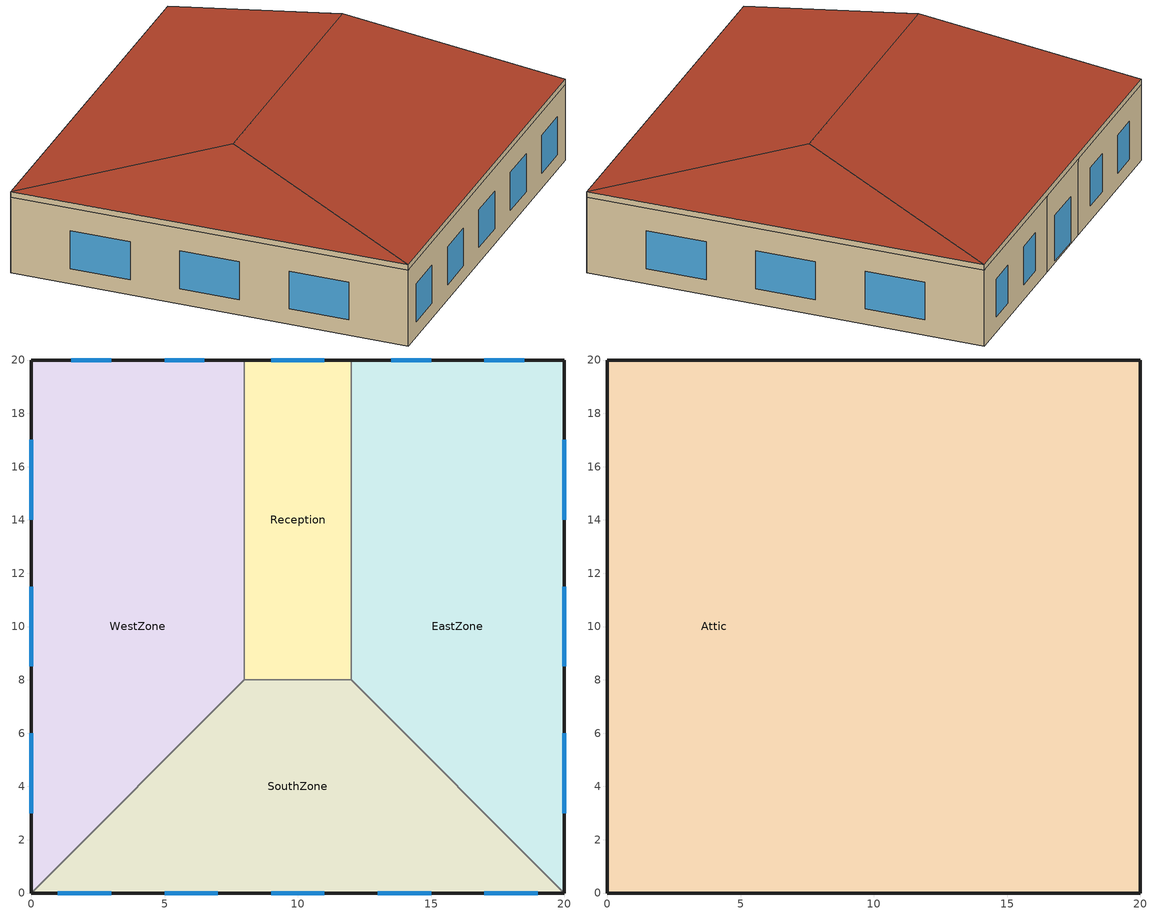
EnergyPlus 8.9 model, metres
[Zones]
WestZone
 floor ground (Solid ground floor): 8,20 8,8 0,0 0,20 z0
 wall outside (Cavity Wall): 8,20 0,20 0,0 z0:4
 wall to SouthZone (Internal partition): 0,0 8,8 z0:4
 wall to Reception (Internal partition): 8,8 8,20 z0:4
 window (Singe glazing): 6.5,20 5,20 / 3,20 1.5,20 / 0,17 0,14 / 0,6 0,3 / 0,11.5 0,8.5 z0.8:2.8
Reception
 floor ground (Solid ground floor): 12,20 12,8 8,8 8,20 z0
 wall outside (Cavity Wall): 12,20 8,20 z0:4
 wall to EastZone (Internal partition): 12,8 12,20 z0:4
 wall to SouthZone (Internal partition): 8,8 12,8 z0:4
 window (Singe glazing): 11,20 9,20 z0.1:2.5
EastZone
 floor ground (Solid ground floor): 20,20 20,0 12,8 12,20 z0
 wall outside (Cavity Wall): 20,0 20,20 12,20 z0:4
 wall to SouthZone (Internal partition): 12,8 20,0 z0:4
 window (Singe glazing): 18.5,20 17,20 / 15,20 13.5,20 / 20,3 20,6 / 20,14 20,17 / 20,8.5 20,11.5 z0.8:2.8
SouthZone
 floor ground (Solid ground floor): 12,8 20,0 0,0 8,8 z0
 wall outside (Cavity Wall): 0,0 20,0 z0:4
 window (Singe glazing): 1,0 3,0 / 17,0 19,0 / 9,0 11,0 / 13,0 15,0 / 5,0 7,0 z0.8:2.8
Attic
 floor to WestZone (Internal ceiling): 8,20 8,8 0,0 0,20 z4
 floor to EastZone (Internal ceiling): 20,20 20,0 12,8 12,20 z4
 floor to Reception (Internal ceiling): 12,20 12,8 8,8 8,20 z4
 floor to SouthZone (Internal ceiling): 12,8 20,0 0,0 8,8 z4
 wall outside (Cavity Wall): 0,20 0,0 20,0 20,20 0,20 z4:4.3
 roof outside (Pitched roof): 20,0,4.3 20,20,4.3 17,10,7.3; 0,20,4.3 0,0,4.3 3,10,7.3; 17,10,7.3 20,20,4.3 0,20,4.3 3,10,7.3; 3,10,7.3 0,0,4.3 20,0,4.3 17,10,7.3
[Building]
Office: North Axis {deg}=0; Terrain=Suburbs; Loads Convergence Tolerance Value=0.04; Temperature Convergence Tolerance Value {deltaC}=0.4; Solar Distribution=FullExterior; Maximum Number of Warmup Days=25; Minimum Number of Warmup Days=6
[Site:Location]
LONDON/GATWICK_GBR Design_Conditions: Latitude {deg}=51.15; Longitude {deg}=-0.18; Time Zone {hr}=0; Elevation {m}=62
[SizingPeriod:DesignDay] Day of Month=21; Dry-Bulb Temperature Range Modifier Type=DefaultMultipliers; Humidity Condition Type=Wetbulb; Barometric Pressure {Pa}=100582; Rain Indicator=No; Snow Indicator=No; Daylight Saving Time Indicator=No
Name | Month | Day Type | Maximum Dry-Bulb Temperature {C} | Daily Dry-Bulb Temperature Range {deltaC} | Wetbulb or DewPoint at Maximum Dry-Bulb {C} | Wind Speed {m/s} | Wind Direction {deg} | Solar Model Indicator | Sky Clearness | ASHRAE Clear Sky Optical Depth for Beam Irradiance (taub) | ASHRAE Clear Sky Optical Depth for Diffuse Irradiance (taud)
LONDON/GATWICK Ann Htg 99.6% Condns DB | 2 | WinterDesignDay | -4.6 | 0 | -4.6 | 1.5 | 80 | ASHRAEClearSky | 0
LONDON/GATWICK Ann Clg .4% Condns DB=>MWB | 7 | SummerDesignDay | 27.2 | 9.7 | 18.7 | 3.5 | 90 | ASHRAETau |  | 0.455 | 1.974
[Site:GroundTemperature:BuildingSurface]
14, 14, 14, 14, 14, 14, 14, 14, 14, 14, 14, 14
[Site:GroundReflectance]
0.2, 0.2, 0.2, 0.2, 0.2, 0.2, 0.2, 0.2, 0.2, 0.2, 0.2, 0.2
[Site:GroundReflectance:SnowModifier]
1, 1
[Material] Roughness=Rough; Thermal Absorptance=0.9
Name | Thickness {m} | Conductivity {W/m-K} | Density {kg/m3} | Specific Heat {J/kg-K} | Solar Absorptance | Visible Absorptance
50mm - Flooring screed | 0.05 | 0.41 | 1200 | 1000 | 0.73 | 0.73
100mm - Cast concrete | 0.1 | 1.35 | 2000 | 1000 | 0.6 | 0.6
25mm - Brick slips | 0.025 | 0.77 | 1700 | 1000 | 0.7 | 0.7
750mm - Clay underfloor | 0.75 | 1.5 | 1500 | 2085 | 0.6 | 0.6
105mm - Brick outer leaf | 0.105 | 0.77 | 1700 | 840 | 0.7 | 0.7
100mm - Concrete 1800 | 0.1 | 1.13 | 1800 | 1000 | 0.6 | 0.6
13mm - Plasterboard (wallboard) | 0.013 | 0.21 | 900 | 1000 | 0.6 | 0.6
100mm - Cast concrete (Dense) | 0.1 | 1.4 | 2100 | 840 | 0.6 | 0.6
25mm - Gypsum Plasterboard | 0.025 | 0.25 | 900 | 1000 | 0.5 | 0.5
12mm - Roof tile | 0.012 | 0.84 | 1900 | 800 | 0.6 | 0.6
16mm - Plywood sheathing | 0.016 | 0.13 | 500 | 1600 | 0.5 | 0.5
[Material:NoMass]
Air gap: Roughness=Rough; Thermal Resistance {m2-K/W}=0.15; Thermal Absorptance=0.9; Solar Absorptance=0.7; Visible Absorptance=0.7
[WindowMaterial:Glazing]
Generic Clear 4mm: Optical Data Type=SpectralAverage; Thickness {m}=0.004; Solar Transmittance at Normal Incidence=0.816; Front Side Solar Reflectance at Normal Incidence=0.075; Back Side Solar Reflectance at Normal Incidence=0.075; Visible Transmittance at Normal Incidence=0.892; Front Side Visible Reflectance at Normal Incidence=0.081; Back Side Visible Reflectance at Normal Incidence=0.081; Infrared Transmittance at Normal Incidence=0; Front Side Infrared Hemispherical Emissivity=0.84; Back Side Infrared Hemispherical Emissivity=0.84; Conductivity {W/m-K}=1; Dirt Correction Factor for Solar and Visible Transmittance=1; Solar Diffusing=No
[Construction]
Solid ground floor: 750mm - Clay underfloor, 25mm - Brick slips, 100mm - Cast concrete, 50mm - Flooring screed
Pitched roof: 12mm - Roof tile, Air gap, 16mm - Plywood sheathing
Cavity Wall: 105mm - Brick outer leaf, Air gap, 100mm - Concrete 1800, 13mm - Plasterboard (wallboard)
Internal ceiling: 100mm - Cast concrete (Dense)
Internal partition: 25mm - Gypsum Plasterboard, Air gap, 25mm - Gypsum Plasterboard
Singe glazing: Generic Clear 4mm
[Zone] Multiplier=1
WestZone; Reception; EastZone; SouthZone; Attic
[People]
People_Reception: Zone or ZoneList=Reception; Number of People Schedule=People_Reception; Number of People Calculation Method=Area/Person; Zone Floor Area per Person {m2/person}=12; Fraction Radiant=0.5; Sensible Heat Fraction=autocalculate; Activity Level Schedule=Activity_Circulation; Enable ASHRAE 55 Comfort Warnings=No; Mean Radiant Temperature Calculation Type=ZoneAveraged; Work Efficiency Schedule=Work Efficiency; Clothing Insulation Calculation Method=ClothingInsulationSchedule; Clothing Insulation Schedule=Clothing; Air Velocity Schedule=Air Velocity
[Lights]
Lights_Reception: Zone or ZoneList=Reception; Schedule=Lighting; Design Level Calculation Method=Watts/Area; Watts per Zone Floor Area {W/m2}=3; Return Air Fraction=0; Fraction Radiant=0.37; Fraction Visible=0.18; Fraction Replaceable=1; Return Air Fraction Calculated from Plenum Temperature=No
[ElectricEquipment]
Equipment_Reception: Zone or ZoneList=Reception; Schedule=Equipment; Design Level Calculation Method=Watts/Area; Watts per Zone Floor Area {W/m2}=2; Fraction Latent=0; Fraction Radiant=0.2; Fraction Lost=0
[HVACTemplate:Thermostat] Constant Cooling Setpoint {C}=100
Name | Heating Setpoint Schedule
Office | HeatingSP_Office
Reception | HeatingSP_Reception
[HVACTemplate:Zone:BaseboardHeat] Baseboard Heating Type=HotWater; Baseboard Heating Availability Schedule=Always_ON; Baseboard Heating Capacity {W}=autosize
Name | Template Thermostat
WestZone; EastZone; SouthZone | Office
Reception | Reception
[HVACTemplate:Plant:HotWaterLoop]
HW_Loop: Pump Schedule=Always_ON; Pump Control Type=Intermittent; Hot Water Plant Operation Scheme Type=Default; Hot Water Design Setpoint {C}=80; Hot Water Pump Configuration=ConstantFlow; Hot Water Pump Rated Head {Pa}=180000; Hot Water Setpoint Reset Type=None; Hot Water Setpoint at Outdoor Dry-Bulb Low {C}=82.2; Hot Water Reset Outdoor Dry-Bulb Low {C}=-6.7; Hot Water Setpoint at Outdoor Dry-Bulb High {C}=65.6; Hot Water Reset Outdoor Dry-Bulb High {C}=10; Hot Water Pump Type=SinglePump; Supply Side Bypass Pipe=Yes; Demand Side Bypass Pipe=Yes; Fluid Type=Water; Loop Design Delta Temperature {deltaC}=10; Load Distribution Scheme=SequentialLoad
[HVACTemplate:Plant:Boiler]
HW_Boiler: Boiler Type=HotWaterBoiler; Capacity {W}=autosize; Efficiency=0.65; Fuel Type=NaturalGas; Priority=1; Sizing Factor=1; Minimum Part Load Ratio=0.2; Maximum Part Load Ratio=1.1; Optimum Part Load Ratio=1; Water Outlet Upper Temperature Limit {C}=100; Template Plant Loop Type=HotWater
[Schedule:Compact]
People_Reception: Through: 12/31, For: Weekdays SummerDesignDay, Until: 07:00, 0, Until: 09:00, 0.1, Until: 17:00, 0.25, Until: 19:00, 0.1, Until: 24:00, 0, For: Weekends, Until: 24:00, 0, For: Holidays, Until: 24:00, 0, For: WinterDesignDay AllOtherDays, Until: 24:00, 0
Activity_Circulation: Through: 12/31, For: AllDays, Until: 24:00, 145
Work Efficiency: Through: 12/31, For: AllDays, Until: 24:00, 0
Clothing: Through: 04/01, For: AllDays, Until: 24:00, 1, Through: 09/30, For: AllDays, Until: 24:00, 0.5, Through: 12/31, For: AllDays, Until: 24:00, 1
Air Velocity: Through: 12/31, For: AllDays, Until: 24:00, 0.137
Lighting: Through: 12/31, For: Weekdays SummerDesignDay, Until: 07:00, 0, Until: 19:00, 1, Until: 24:00, 0, For: Weekends, Until: 24:00, 0, For: Holidays, Until: 24:00, 0, For: WinterDesignDay AllOtherDays, Until: 24:00, 0
Equipment: Through: 12/31, For: Weekdays SummerDesignDay, Until: 07:00, 0.05, Until: 19:00, 1, Until: 24:00, 0.05, For: Weekends, Until: 24:00, 0.05, For: Holidays, Until: 24:00, 0.05, For: WinterDesignDay AllOtherDays, Until: 24:00, 0
HeatingSP_Office: Through: 12/31, For: Weekdays WinterDesignDay SummerDesignDay, Until: 07:00, 12, Until: 19:00, 21, Until: 24:00, 12, For: Weekends, Until: 24:00, 12, For: Holidays, Until: 24:00, 12, For: AllOtherDays, Until: 24:00, 12
HeatingSP_Reception: Through: 12/31, For: Weekdays WinterDesignDay SummerDesignDay, Until: 07:00, 12, Until: 19:00, 18, Until: 24:00, 12, For: Weekends, Until: 24:00, 12, For: Holidays, Until: 24:00, 12, For: AllOtherDays, Until: 24:00, 12
Always_ON: Through: 12/31, For: AllDays, Until: 24:00, 1
